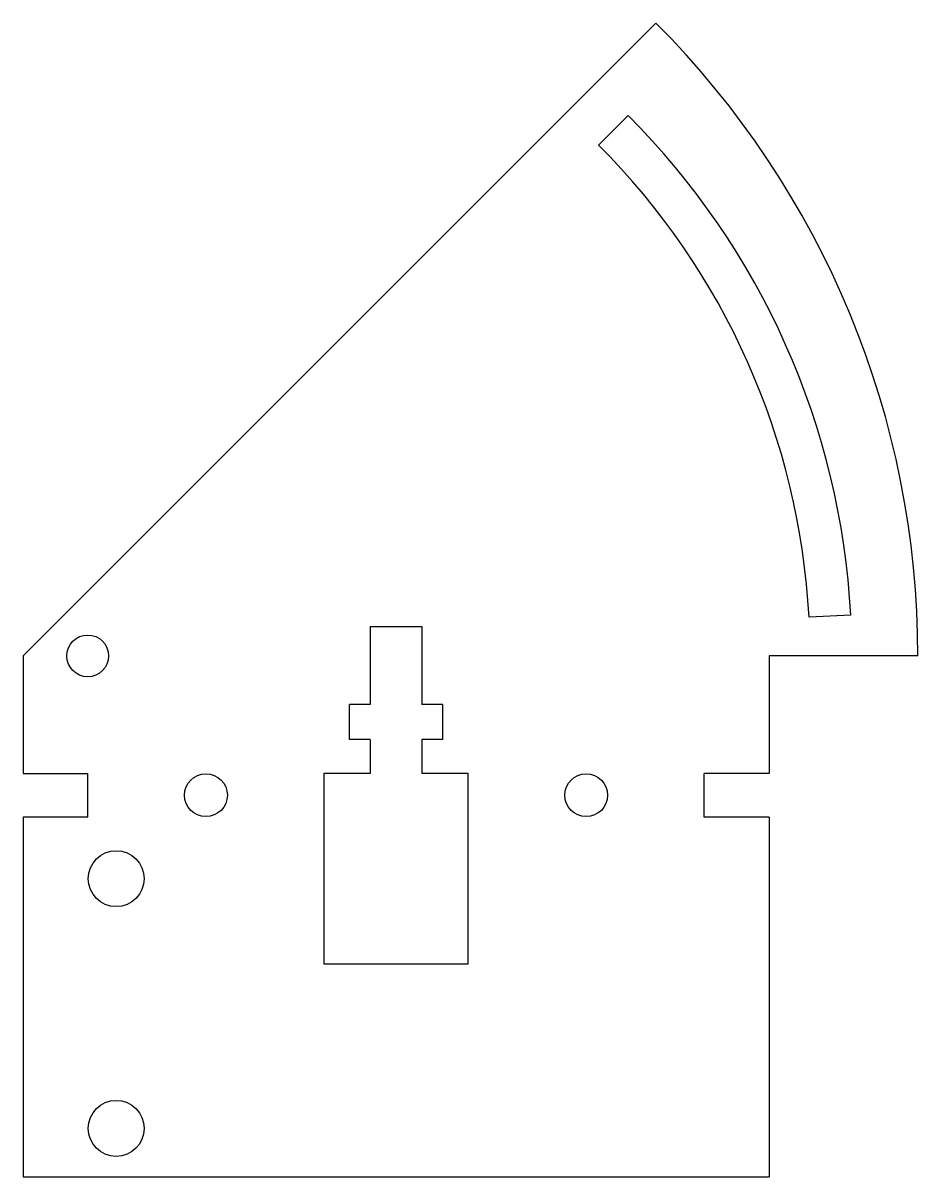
# Model space of a CAD drawing. Extents: x 0 to 60.9, y -27.5 to 51.1.
import ezdxf

# ---------------------------------------------------------------- set-up
doc = ezdxf.new("R2010")
doc.units = 0
doc.header["$MEASUREMENT"] = 0
doc.layers.add('VISIBLE', color=7, linetype='CONTINUOUS')

msp = doc.modelspace()

# ---------------------------------------------------------------- linework, layer by layer
at = {"layer": 'VISIBLE'}
for p, q in [((0, 8), (43.091, 51.091)), ((41.199, 44.797), (39.187, 42.785)), ((56.366, 10.779), (53.526, 10.627)), ((23.646, 10), (23.646, 4.681)), ((23.646, 10), (27.154, 10)), ((27.154, 10), (27.154, 4.681)), ((0, 8), (0, 0)), ((50.8, 8), (50.8, 0)), ((60.94, 8), (50.8, 8)), ((22.225, 2.3), (22.225, 4.681)), ((23.646, 4.681), (22.225, 4.681)), ((28.575, 4.681), (27.154, 4.681)), ((28.575, 2.3), (28.575, 4.681)), ((23.646, 2.3), (22.225, 2.3)), ((23.646, 2.3), (23.646, 0)), ((28.575, 2.3), (27.154, 2.3)), ((27.154, 2.3), (27.154, 0)), ((0, 0), (4.42, 0)), ((4.42, -2.972), (4.42, 0)), ((20.479, 0), (20.479, -12.972)), ((23.646, 0), (20.479, 0)), ((30.321, 0), (27.154, 0)), ((30.321, -12.972), (30.321, 0)), ((46.38, -2.972), (46.38, 0)), ((50.8, 0), (46.38, 0)), ((4.42, -2.972), (0, -2.972)), ((0, -2.972), (0, -27.479)), ((50.8, -2.972), (46.38, -2.972)), ((50.8, -2.972), (50.8, -27.479)), ((20.479, -12.972), (30.321, -12.972)), ((0, -27.479), (50.8, -27.479))]:
    msp.add_line(p, q, dxfattribs=at)
for centre, radius in [((4.402, 8), 1.422), ((12.452, -1.486), 1.46), ((38.348, -1.486), 1.461), ((6.342, -7.17), 1.905), ((6.342, -24.174), 1.905)]:
    msp.add_circle(centre, radius, dxfattribs=at)
for centre, radius, start in [((0, 8), 60.94, 0), ((4.402, 8), 52.039, 3.06075), ((4.402, 8), 49.194, 3.06075)]:
    msp.add_arc(centre, radius, start, 45, dxfattribs=at)

doc.saveas('drawing.dxf')
